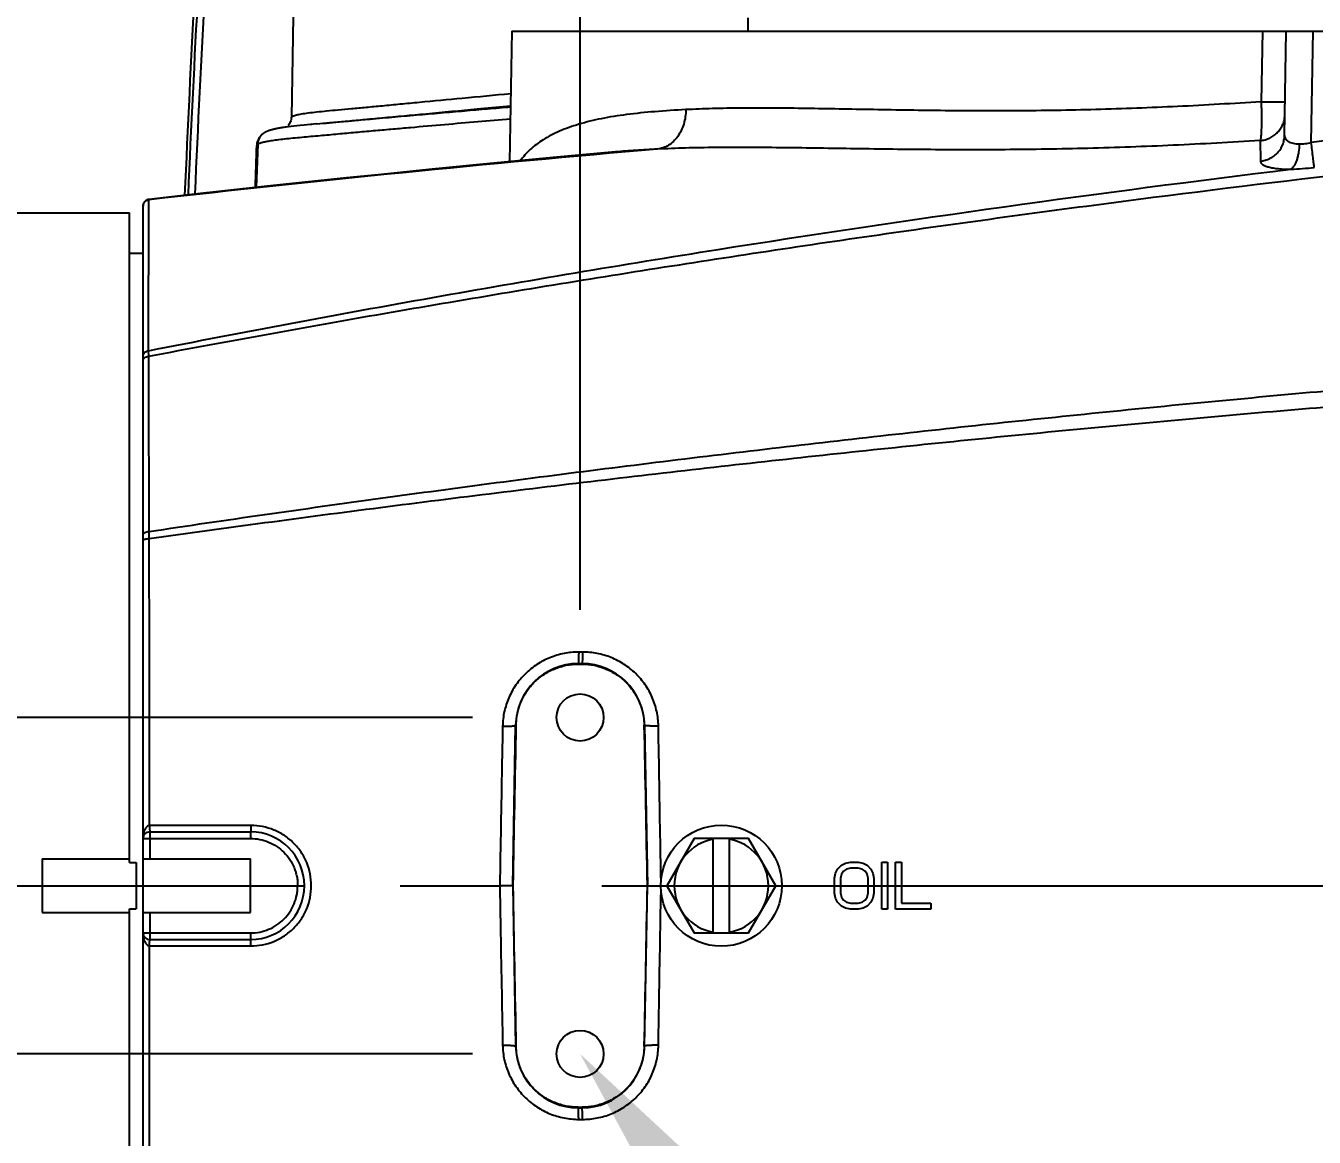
# Model space of a CAD drawing. Header units: millimetres. Extents: x 5828 to 6704, y 123 to 421.
# Drawn here: x 6404.519 to 6409.309, y 188.349 to 192.479 of the extents above; entities that cross this region are included whole.
import ezdxf
from ezdxf import colors
from ezdxf.entities.mleader import LeaderData, LeaderLine
from ezdxf.math import Vec2, Vec3

# ---------------------------------------------------------------- set-up
doc = ezdxf.new("R2010")
doc.units = ezdxf.units.MM
doc.linetypes.add('CENTER', pattern=[0.6, 0.375, -0.075, 0.075, -0.075])
for name, color, linetype in [('中心线', 7, 'Continuous'), ('外形图', 7, 'Continuous'), ('多重引线', 7, 'Continuous'), ('尺寸标注', 7, 'Continuous')]:
    doc.layers.add(name, color=color, linetype=linetype)
doc.styles.get("Standard").update_dxf_attribs({"font": 'msyh.ttc'})
doc.styles.add('微软雅黑', font='msyh.ttc', dxfattribs={"height": 1.5})
doc.dimstyles.new('尺寸标注_1_20比例', dxfattribs={"dimtxt": 1.5, "dimasz": 1.25, "dimexe": 0.5, "dimexo": 0.4, "dimgap": 0.5, "dimtad": 1, "dimdec": 1, "dimlfac": 20, "dimdsep": 46, "dimtxsty": '微软雅黑', "dimcen": 0.09, "dimadec": 0, "dimazin": 0, "dimtp": 0.01, "dimtm": 0.01, "dimtfac": 1, "dimtdec": 1, "dimtofl": 0, "dimtmove": 0, "dimatfit": 3, "dimfxl": 1, "dimtolj": 1, "dimarcsym": 0})

# ---------------------------------------------------------------- blocks, each defined once
blk = doc.blocks.new('*D1101')
at = {"layer": 'Defpoints', "color": 0}
for p in [(6406.5795, 189.9086), (6402.4747, 188.6586), (6406.5795, 188.6586)]:
    blk.add_point(p, dxfattribs=at)
at = {"layer": '尺寸标注', "color": 0, "lineweight": -2}
for p, q in [((6402.4747, 191.1586), (6402.4747, 192.4086)), ((6406.1795, 189.9086), (6401.9747, 189.9086)), ((6406.1795, 188.6586), (6401.9747, 188.6586)), ((6402.4747, 187.4086), (6402.4747, 182.9454))]:
    blk.add_line(p, q, dxfattribs=at)
at = {"layer": '尺寸标注', "color": 0}
for points in [[(6402.2664, 191.1586), (6402.6831, 191.1586), (6402.4747, 189.9086)], [(6402.6831, 187.4086), (6402.2664, 187.4086), (6402.4747, 188.6586)]]:
    blk.add_solid(points, dxfattribs=at)
at = {"layer": '尺寸标注', "color": 0, "insert": (6401.2031, 184.552), "char_height": 1.5, "attachment_point": 5, "rotation": 90, "style": '微软雅黑'}
blk.add_mtext('\\A1;\\A1;{\\fAlibaba PuHuiTi 3.0 55 Regular|b0|i0|c134|p18;25}', dxfattribs=at)
blk = doc.blocks.new('*D1102')
at = {"layer": 'Defpoints', "color": 0}
for p in [(6409.4545, 201.6953), (6409.4545, 196.4975), (6406.5795, 189.9086)]:
    blk.add_point(p, dxfattribs=at)
at = {"layer": '尺寸标注', "color": 0, "lineweight": -2}
for p, q in [((6406.5795, 190.3086), (6406.5795, 202.1953)), ((6409.4545, 196.8975), (6409.4545, 202.1953)), ((6405.3295, 201.6953), (6404.0795, 201.6953)), ((6410.7045, 201.6953), (6417.675, 201.6953))]:
    blk.add_line(p, q, dxfattribs=at)
at = {"layer": '尺寸标注', "color": 0}
for points in [[(6405.3295, 201.487), (6405.3295, 201.9037), (6406.5795, 201.6953)], [(6410.7045, 201.9037), (6410.7045, 201.487), (6409.4545, 201.6953)]]:
    blk.add_solid(points, dxfattribs=at)
at = {"layer": '尺寸标注', "color": 0, "insert": (6415.1519, 202.9561), "char_height": 1.5, "attachment_point": 5, "style": '微软雅黑'}
blk.add_mtext('\\A1;\\A1;{\\fAlibaba PuHuiTi 3.0 55 Regular|b0|i0|c134|p18;57.5}', dxfattribs=at)

msp = doc.modelspace()

# ---------------------------------------------------------------- linework, layer by layer
at = {"layer": '中心线', "linetype": 'CENTER', "ltscale": 5}
for p, q in [((6373.6606, 189.2836), (6422.2283, 189.2836)), ((6407.7738, 189.2836), (6411.8764, 189.2836))]:
    msp.add_line(p, q, dxfattribs=at)
at = {"layer": '外形图', "linetype": 'ByBlock'}
for p, q in [((6405.5143, 192.6086), (6405.5062, 192.1397)), ((6407.2045, 192.4586), (6407.2045, 192.5086)), ((6406.326, 192.4586), (6406.3175, 191.9734)), ((6406.326, 192.4586), (6412.583, 192.4586)), ((6409.1158, 192.4586), (6409.1113, 192.1966)), ((6409.1982, 192.0707), (6409.2049, 192.4586)), ((6409.2977, 192.0449), (6409.3049, 192.4586)), ((6406.1973, 192.1698), (6406.3212, 192.1814)), ((6405.4956, 192.1032), (6405.4867, 192.102)), ((6405.505, 192.1044), (6405.4956, 192.1032)), ((6405.5152, 192.1056), (6405.505, 192.1044)), ((6405.5262, 192.1069), (6405.5152, 192.1056)), ((6405.5389, 192.1083), (6405.5262, 192.1069)), ((6405.554, 192.1098), (6405.5389, 192.1083)), ((6405.5997, 192.1142), (6405.554, 192.1098)), ((6405.582, 192.1125), (6405.5768, 192.112)), ((6405.5768, 192.112), (6405.5815, 192.1125)), ((6405.5815, 192.1125), (6405.582, 192.1125)), ((6405.3808, 192.0395), (6405.3756, 191.8778)), ((6409.1078, 192.0522), (6409.1085, 191.9755)), ((6406.4928, 191.9899), (6406.2188, 191.964)), ((6406.7107, 192.0098), (6406.4928, 191.9899)), ((6406.0176, 191.9443), (6405.8409, 191.9266)), ((6406.2188, 191.964), (6406.0176, 191.9443)), ((6405.57, 191.8985), (6405.4164, 191.8822)), ((6405.7106, 191.9132), (6405.57, 191.8985)), ((6405.8409, 191.9266), (6405.7106, 191.9132)), ((6405.4164, 191.8822), (6405.2474, 191.8638)), ((6404.9545, 186.7587), (6404.9545, 191.8086)), ((6404.9755, 191.2715), (6404.9767, 191.8322)), ((6404.9767, 191.8322), (6404.9767, 191.8334)), ((6404.3795, 191.7836), (6404.9045, 191.7836)), ((6404.9045, 189.3693), (6404.9045, 191.7836)), ((6404.9045, 191.6336), (6404.9545, 191.6336)), ((6404.9761, 191.2511), (6404.9755, 191.2715)), ((6404.9776, 190.5735), (6404.977, 190.5995)), ((6406.5884, 190.1518), (6406.5742, 190.1518)), ((6406.5724, 190.1086), (6406.5724, 190.1068)), ((6406.5724, 190.1086), (6406.5866, 190.1086)), ((6406.5724, 190.1068), (6406.5866, 190.1068)), ((6406.5866, 190.1086), (6406.5866, 190.1068)), ((6406.3295, 189.2836), (6406.3399, 189.8802)), ((6406.8191, 189.8802), (6406.8295, 189.2836)), ((6405.3552, 189.5075), (6404.9788, 189.5074)), ((6404.9795, 189.4836), (6404.9795, 189.3836)), ((6404.9795, 189.4836), (6405.3545, 189.4836)), ((6404.9795, 189.4591), (6405.3545, 189.4591)), ((6405.3545, 189.4836), (6405.3545, 189.4591)), ((6407.0035, 189.4586), (6406.9024, 189.2836)), ((6407.2055, 189.4586), (6407.0035, 189.4586)), ((6407.0745, 189.1086), (6407.0745, 189.4586)), ((6407.1345, 189.1086), (6407.1345, 189.4586)), ((6407.3066, 189.2836), (6407.2055, 189.4586)), ((6404.5795, 189.3836), (6404.5795, 189.1836)), ((6404.5795, 189.3836), (6404.9045, 189.3836)), ((6404.9045, 189.3693), (6404.9295, 189.3693)), ((6404.9295, 189.3693), (6404.9295, 189.1979)), ((6404.9545, 189.3836), (6405.3545, 189.3836)), ((6405.3545, 189.1836), (6405.3545, 189.3836)), ((6407.5368, 189.3451), (6407.5514, 189.36)), ((6407.5514, 189.36), (6407.5659, 189.3674)), ((6407.5659, 189.3674), (6407.5842, 189.3711)), ((6407.5842, 189.3488), (6407.5696, 189.3451)), ((6407.5842, 189.3711), (6407.6133, 189.3711)), ((6407.6133, 189.3488), (6407.5842, 189.3488)), ((6407.6133, 189.3711), (6407.6316, 189.3674)), ((6407.6279, 189.3451), (6407.6133, 189.3488)), ((6407.6316, 189.3674), (6407.6462, 189.36)), ((6407.6462, 189.36), (6407.6607, 189.3451)), ((6407.7008, 189.1961), (6407.7008, 189.3711)), ((6407.7008, 189.3711), (6407.7227, 189.3711)), ((6407.7227, 189.3711), (6407.7227, 189.1961)), ((6407.7519, 189.1961), (6407.7519, 189.3711)), ((6407.7519, 189.3711), (6407.7738, 189.3711)), ((6407.7738, 189.3711), (6407.7738, 189.2185)), ((6407.5258, 189.3116), (6407.5295, 189.3302)), ((6407.5258, 189.2557), (6407.5258, 189.3116)), ((6407.5295, 189.3302), (6407.5368, 189.3451)), ((6407.5514, 189.3264), (6407.5477, 189.3116)), ((6407.5477, 189.3116), (6407.5477, 189.2557)), ((6407.5587, 189.3376), (6407.5514, 189.3264)), ((6407.5696, 189.3451), (6407.5587, 189.3376)), ((6407.6389, 189.3376), (6407.6279, 189.3451)), ((6407.6462, 189.3264), (6407.6389, 189.3376)), ((6407.6498, 189.3116), (6407.6462, 189.3264)), ((6407.6498, 189.2557), (6407.6498, 189.3116)), ((6407.6607, 189.3451), (6407.668, 189.3302)), ((6407.668, 189.3302), (6407.6717, 189.3116)), ((6407.6717, 189.3116), (6407.6717, 189.2557)), ((6406.3295, 189.2836), (6406.3399, 188.6871)), ((6406.8191, 188.6871), (6406.8295, 189.2836)), ((6406.9024, 189.2836), (6407.0035, 189.1086)), ((6407.2055, 189.1086), (6407.3066, 189.2836)), ((6407.5295, 189.2371), (6407.5258, 189.2557)), ((6407.5477, 189.2557), (6407.5514, 189.2408)), ((6407.6462, 189.2408), (6407.6498, 189.2557)), ((6407.6717, 189.2557), (6407.668, 189.2371)), ((6407.5368, 189.2222), (6407.5295, 189.2371)), ((6407.5514, 189.2073), (6407.5368, 189.2222)), ((6407.5514, 189.2408), (6407.5587, 189.2296)), ((6407.5659, 189.1998), (6407.5514, 189.2073)), ((6407.5587, 189.2296), (6407.5696, 189.2222)), ((6407.5696, 189.2222), (6407.5842, 189.2185)), ((6407.5842, 189.2185), (6407.6133, 189.2185)), ((6407.6133, 189.2185), (6407.6279, 189.2222)), ((6407.6279, 189.2222), (6407.6389, 189.2296)), ((6407.6462, 189.2073), (6407.6316, 189.1998)), ((6407.6389, 189.2296), (6407.6462, 189.2408)), ((6407.6607, 189.2222), (6407.6462, 189.2073)), ((6407.668, 189.2371), (6407.6607, 189.2222)), ((6407.7738, 189.2185), (6407.8831, 189.2185)), ((6407.8831, 189.2185), (6407.8831, 189.1961)), ((6404.5795, 189.1836), (6404.9045, 189.1836)), ((6404.9045, 186.7837), (6404.9045, 189.1979)), ((6404.9045, 189.1979), (6404.9295, 189.1979)), ((6404.9545, 189.1836), (6405.3545, 189.1836)), ((6404.9795, 189.1836), (6404.9795, 189.0836)), ((6407.5842, 189.1961), (6407.5659, 189.1998)), ((6407.6133, 189.1961), (6407.5842, 189.1961)), ((6407.6316, 189.1998), (6407.6133, 189.1961)), ((6407.7227, 189.1961), (6407.7008, 189.1961)), ((6407.8831, 189.1961), (6407.7519, 189.1961)), ((6407.0035, 189.1086), (6407.2055, 189.1086)), ((6404.9648, 189.0884), (6404.9651, 189.0882)), ((6404.9795, 189.1082), (6405.3545, 189.1082)), ((6404.9795, 189.0836), (6405.3545, 189.0836)), ((6405.3545, 189.1082), (6405.3545, 189.0836)), ((6404.9788, 189.0599), (6405.3552, 189.0598)), ((6406.5724, 188.4605), (6406.5724, 188.4586)), ((6406.5724, 188.4605), (6406.5866, 188.4605)), ((6406.5724, 188.4586), (6406.5866, 188.4586)), ((6406.5866, 188.4605), (6406.5866, 188.4586)), ((6406.5742, 188.4154), (6406.5884, 188.4154))]:
    msp.add_line(p, q, dxfattribs=at)
for points in [[(6405.4867, 192.102), (6405.4825, 192.1014), (6405.4783, 192.1008), (6405.4743, 192.1002), (6405.4704, 192.0996), (6405.4666, 192.099), (6405.4629, 192.0984), (6405.4594, 192.0977), (6405.4559, 192.0971), (6405.4527, 192.0965), (6405.4496, 192.0959), (6405.4468, 192.0953), (6405.4441, 192.0947), (6405.4415, 192.0941), (6405.4391, 192.0935), (6405.4368, 192.093), (6405.4345, 192.0924), (6405.4324, 192.0918), (6405.4304, 192.0913), (6405.4285, 192.0907), (6405.4266, 192.0901), (6405.4249, 192.0896), (6405.4232, 192.089), (6405.4216, 192.0885), (6405.42, 192.0879), (6405.4185, 192.0873), (6405.417, 192.0868), (6405.4156, 192.0862), (6405.4143, 192.0856), (6405.413, 192.085), (6405.4117, 192.0844), (6405.4104, 192.0838), (6405.4092, 192.0832), (6405.408, 192.0825), (6405.4068, 192.0819), (6405.4056, 192.0812), (6405.4048, 192.0807)], [(6405.2474, 191.8638), (6405.1566, 191.8537), (6405.0621, 191.8431), (6404.9767, 191.8334)], [(6404.9767, 191.8334), (6404.9761, 191.8334), (6404.9755, 191.8333), (6404.9749, 191.8332), (6404.9744, 191.8331), (6404.9738, 191.8329), (6404.9732, 191.8328), (6404.9726, 191.8326), (6404.972, 191.8324), (6404.9715, 191.8323), (6404.9709, 191.8321), (6404.9703, 191.8319), (6404.9698, 191.8316), (6404.9692, 191.8314), (6404.9687, 191.8311), (6404.9682, 191.8309), (6404.9676, 191.8306), (6404.9671, 191.8303), (6404.9666, 191.83), (6404.9661, 191.8297), (6404.9656, 191.8294), (6404.9651, 191.829), (6404.9646, 191.8287), (6404.9641, 191.8283), (6404.9637, 191.8279), (6404.9632, 191.8276), (6404.9628, 191.8272), (6404.9623, 191.8268), (6404.9619, 191.8263), (6404.9615, 191.8259), (6404.9611, 191.8255), (6404.9607, 191.825), (6404.9603, 191.8246), (6404.9599, 191.8241), (6404.9595, 191.8236), (6404.9592, 191.8232), (6404.9588, 191.8227), (6404.9585, 191.8222), (6404.9582, 191.8217), (6404.9579, 191.8211), (6404.9576, 191.8206), (6404.9573, 191.8201), (6404.957, 191.8196), (6404.9568, 191.819), (6404.9565, 191.8185), (6404.9563, 191.8179), (6404.9561, 191.8174), (6404.9559, 191.8168), (6404.9557, 191.8162), (6404.9555, 191.8157), (6404.9554, 191.8151), (6404.9552, 191.8145), (6404.9551, 191.8139), (6404.9549, 191.8133), (6404.9548, 191.8128), (6404.9547, 191.8122), (6404.9547, 191.8116), (6404.9546, 191.811), (6404.9546, 191.8104), (6404.9545, 191.8098), (6404.9545, 191.8092), (6404.9545, 191.8086)]]:
    msp.add_lwpolyline(points, dxfattribs=at)
for centre, radius in [((6406.5795, 189.9086), 0.0875), ((6407.1045, 189.2836), 0.225), ((6406.5795, 188.6586), 0.0875)]:
    msp.add_circle(centre, radius, dxfattribs=at)
for centre, radius, start, end in [((6465.078, 189.2836), 60.0235, 176.825916, 177.5509), ((6465.078, 189.2836), 60.0109, 176.825842, 177.549003), ((6465.078, 189.2836), 59.9859, 176.822347, 177.543796), ((6416.2048, 132.9717), 59.4755, 96.365522, 96.668991), ((6405.4272, 192.0327), 0.0501, 141.4208, 178.1737), ((6412.755, 123.2687), 69.0033, 94.895471, 96.472337), ((6406.5724, 189.8761), 0.2325, 90, 179), ((6406.5866, 189.8761), 0.2325, 1, 90), ((6404.9795, 189.4586), 0.025, 90, 180), ((6405.0462, 189.4587), 0.0917, 179.0539, 180.0209), ((6405.3545, 189.2836), 0.2, 270, 90), ((6407.1045, 189.2836), 0.175, 99.8709, 260.1291), ((6407.1045, 189.2836), 0.175, 279.8709, 80.1291), ((6405.0507, 189.1086), 0.0963, 180.0011, 180.9836), ((6404.9795, 189.1086), 0.025, 180, 270), ((5891.3853, 189.1203), 513.5935, 359.874325, 359.993258), ((6406.5724, 188.6911), 0.2325, 181, 270), ((6406.5866, 188.6911), 0.2325, 270, 359)]:
    msp.add_arc(centre, radius, start, end, dxfattribs=at)
for centre, major_axis, start_param, end_param in [((6406.3795, 189.2832), (0.05, 2.8649), 1.361125, 1.570796), ((6406.7795, 189.2832), (-0.05, 2.8649), 4.712389, 4.92206), ((6406.3795, 189.2841), (-0.05, 2.8649), 1.570796, 1.780468), ((6406.7795, 189.2841), (-0.05, -2.8649), 7.64431, 7.853982)]:
    msp.add_ellipse(centre, major_axis=major_axis, ratio=0.01745, start_param=start_param, end_param=end_param, dxfattribs=at)
for points, knots in [([(6405.5062, 192.1397), (6405.5069, 192.1405), (6405.509, 192.1419), (6405.5131, 192.1438), (6405.5187, 192.1457), (6405.5258, 192.1476), (6405.5345, 192.1495), (6405.549, 192.1521), (6405.571, 192.1554), (6405.602, 192.159), (6405.639, 192.1628), (6405.682, 192.1668), (6405.731, 192.1712), (6405.7857, 192.1763), (6405.8461, 192.182), (6405.9122, 192.1883), (6406.0113, 192.1978), (6406.1483, 192.2108), (6406.2615, 192.2214), (6406.3215, 192.227)], [0, 0, 0, 0, 0.003823, 0.009252, 0.016418, 0.025374, 0.036145, 0.04874, 0.079413, 0.117408, 0.162737, 0.215373, 0.275226, 0.34219, 0.41615, 0.497039, 0.584715, 0.779751, 1, 1, 1, 1]), ([(6404.9761, 191.2511), (6405.2675, 191.3061), (6405.8511, 191.412), (6406.7286, 191.5584), (6407.6081, 191.6926), (6408.7831, 191.8553), (6410.2558, 192.0287), (6411.4373, 192.1352), (6412.0286, 192.1803)], [0, 0, 0, 0, 0.125003, 0.250006, 0.375009, 0.500013, 0.750011, 1, 1, 1, 1]), ([(6405.5997, 192.1142), (6405.6156, 192.1156), (6405.6472, 192.1184), (6405.7096, 192.124), (6405.7715, 192.1298), (6405.8332, 192.1354), (6405.8945, 192.1408), (6405.9705, 192.1474), (6406.0604, 192.1552), (6406.1486, 192.1629), (6406.2353, 192.1704), (6406.2927, 192.1753), (6406.3211, 192.1777)], [0, 0, 0, 0, 0.06612, 0.131331, 0.259613, 0.323689, 0.38777, 0.51489, 0.63954, 0.761625, 0.881673, 1, 1, 1, 1]), ([(6409.1113, 192.1966), (6409.0078, 192.1897), (6408.803, 192.1777), (6408.4997, 192.1663), (6408.2059, 192.1617), (6407.9247, 192.1626), (6407.6996, 192.1664), (6407.528, 192.1696), (6407.4064, 192.1717), (6407.2899, 192.1729), (6407.1789, 192.1729), (6407.0737, 192.1713), (6407.0054, 192.1687), (6406.9724, 192.167)], [0, 0, 0, 0, 0.145394, 0.287703, 0.425472, 0.557304, 0.681874, 0.741043, 0.797932, 0.852401, 0.904315, 0.95355, 1, 1, 1, 1]), ([(6409.1113, 192.1966), (6409.1116, 192.1881), (6409.1121, 192.1714), (6409.1125, 192.1471), (6409.1126, 192.1242), (6409.1123, 192.1036), (6409.1117, 192.0857), (6409.1109, 192.0728), (6409.11, 192.0643), (6409.1094, 192.0593), (6409.1087, 192.0554), (6409.1081, 192.0531), (6409.1078, 192.0522)], [0, 0, 0, 0, 0.175779, 0.345821, 0.505201, 0.649309, 0.773994, 0.875703, 0.917033, 0.951637, 0.979318, 1, 1, 1, 1]), ([(6409.1113, 192.1966), (6409.115, 192.1965), (6409.1225, 192.1964), (6409.1336, 192.1963), (6409.1447, 192.1962), (6409.154, 192.1961), (6409.1614, 192.196), (6409.167, 192.196), (6409.1726, 192.196), (6409.1772, 192.196), (6409.1809, 192.196), (6409.1837, 192.196), (6409.1865, 192.196), (6409.1893, 192.1961), (6409.1916, 192.1961), (6409.1934, 192.1961), (6409.1948, 192.1962), (6409.1962, 192.1962), (6409.1974, 192.1963), (6409.1983, 192.1963), (6409.199, 192.1964), (6409.1996, 192.1964), (6409.2, 192.1965), (6409.2003, 192.1965), (6409.2004, 192.1966)], [0, 0, 0, 0, 0.125002, 0.250005, 0.375007, 0.50001, 0.562511, 0.625012, 0.687514, 0.750015, 0.781265, 0.812516, 0.843767, 0.875017, 0.906268, 0.921893, 0.937518, 0.953144, 0.968769, 0.976581, 0.984394, 0.992206, 0.996113, 1, 1, 1, 1]), ([(6405.3808, 192.0395), (6405.3818, 192.0402), (6405.3843, 192.0414), (6405.3886, 192.0431), (6405.394, 192.0447), (6405.403, 192.0471), (6405.4169, 192.0499), (6405.4369, 192.0531), (6405.4611, 192.0563), (6405.4893, 192.0595), (6405.5205, 192.0627), (6405.5648, 192.0668), (6405.6207, 192.0717), (6405.6872, 192.0778), (6405.753, 192.0839), (6405.8186, 192.0898), (6405.884, 192.0955), (6405.9697, 192.1029), (6406.0747, 192.1121), (6406.1985, 192.1229), (6406.28, 192.1298), (6406.3204, 192.1332)], [0, 0, 0, 0, 0.003909, 0.008791, 0.014673, 0.021566, 0.038444, 0.059744, 0.085751, 0.11605, 0.149786, 0.185398, 0.25727, 0.327646, 0.397377, 0.467228, 0.536833, 0.605651, 0.740248, 0.871462, 1, 1, 1, 1]), ([(6405.5062, 192.1397), (6405.5061, 192.1336), (6405.5036, 192.1213), (6405.4969, 192.1108), (6405.4927, 192.1064)], [0, 0, 0, 0, 0.500048, 1, 1, 1, 1]), ([(6405.5997, 192.1142), (6405.6163, 192.1158), (6405.652, 192.119), (6405.7092, 192.1242), (6405.7737, 192.1302), (6405.8736, 192.1395), (6406.0156, 192.1529), (6406.1338, 192.164), (6406.1973, 192.1698)], [0, 0, 0, 0, 0.083499, 0.179249, 0.287085, 0.406808, 0.681192, 1, 1, 1, 1]), ([(6406.9724, 192.167), (6406.9339, 192.165), (6406.8603, 192.1605), (6406.7553, 192.15), (6406.6608, 192.1351), (6406.5772, 192.115), (6406.5047, 192.0894), (6406.4435, 192.0582), (6406.3938, 192.0213), (6406.3676, 191.9922), (6406.3569, 191.9771)], [0, 0, 0, 0, 0.174163, 0.333329, 0.477386, 0.606633, 0.721843, 0.824377, 0.916236, 1, 1, 1, 1]), ([(6406.9724, 192.167), (6406.9724, 192.149), (6406.9676, 192.1136), (6406.9487, 192.0737), (6406.927, 192.0487), (6406.9086, 192.0342), (6406.8881, 192.0243), (6406.8736, 192.021), (6406.8664, 192.0202)], [0, 0, 0, 0, 0.274666, 0.534856, 0.657741, 0.775508, 0.889063, 1, 1, 1, 1]), ([(6409.1078, 192.0522), (6409.1139, 192.0527), (6409.126, 192.0547), (6409.1433, 192.0611), (6409.1591, 192.0705), (6409.1729, 192.0825), (6409.1842, 192.0968), (6409.1927, 192.113), (6409.1981, 192.1303), (6409.1994, 192.1424), (6409.1995, 192.1484)], [0, 0, 0, 0, 0.126012, 0.251825, 0.37734, 0.502497, 0.627282, 0.751734, 0.875935, 1, 1, 1, 1]), ([(6405.4048, 192.0807), (6405.4012, 192.0785), (6405.3947, 192.0733), (6405.3871, 192.0634), (6405.3822, 192.0519), (6405.3809, 192.0437), (6405.3808, 192.0395)], [0, 0, 0, 0, 0.250002, 0.500003, 0.750003, 1, 1, 1, 1]), ([(6409.1078, 192.0522), (6409, 192.0454), (6408.7865, 192.0336), (6408.4704, 192.0223), (6408.1637, 192.0174), (6407.8695, 192.0179), (6407.6336, 192.0211), (6407.4532, 192.024), (6407.325, 192.0257), (6407.2021, 192.0267), (6407.0849, 192.0265), (6406.9735, 192.0246), (6406.9014, 192.022), (6406.8664, 192.0202)], [0, 0, 0, 0, 0.144498, 0.286013, 0.42322, 0.554826, 0.679567, 0.738968, 0.796179, 0.851041, 0.903397, 0.953097, 1, 1, 1, 1]), ([(6409.1085, 191.9755), (6409.1145, 191.9761), (6409.1264, 191.9784), (6409.1433, 191.9849), (6409.1588, 191.9942), (6409.1722, 192.0061), (6409.1833, 192.0202), (6409.1916, 192.036), (6409.1967, 192.053), (6409.1981, 192.0648), (6409.1982, 192.0707)], [0, 0, 0, 0, 0.126609, 0.25289, 0.378694, 0.503931, 0.628588, 0.752723, 0.876466, 1, 1, 1, 1]), ([(6409.1982, 192.0707), (6409.1981, 192.0686), (6409.1986, 192.0644), (6409.2013, 192.0584), (6409.2059, 192.053), (6409.2123, 192.0483), (6409.2205, 192.0445), (6409.2303, 192.0417), (6409.2417, 192.0401), (6409.2498, 192.0398), (6409.254, 192.0398)], [0, 0, 0, 0, 0.088176, 0.178046, 0.275527, 0.385697, 0.512206, 0.656986, 0.820148, 1, 1, 1, 1]), ([(6409.2219, 191.9456), (6409.2243, 191.9471), (6409.229, 191.9512), (6409.235, 191.9591), (6409.2405, 191.969), (6409.2451, 191.9808), (6409.2489, 191.9941), (6409.2527, 192.0138), (6409.2539, 192.0293), (6409.254, 192.0398)], [0, 0, 0, 0, 0.082932, 0.179079, 0.289279, 0.412898, 0.548313, 0.693225, 1, 1, 1, 1]), ([(6409.254, 192.0398), (6409.2612, 192.0399), (6409.2759, 192.0405), (6409.2904, 192.043), (6409.2977, 192.0449)], [0, 0, 0, 0, 0.487162, 1, 1, 1, 1]), ([(6409.3086, 191.9524), (6409.3081, 191.957), (6409.3067, 191.9688), (6409.303, 191.9997), (6409.2999, 192.0258), (6409.2977, 192.0449)], [0, 0, 0, 0, 0.150869, 0.383334, 1, 1, 1, 1]), ([(6406.8664, 192.0202), (6406.8396, 192.0189), (6406.7877, 192.016), (6406.7359, 192.0121), (6406.7107, 192.0098)], [0, 0, 0, 0, 0.514371, 1, 1, 1, 1]), ([(6404.9755, 191.2715), (6405.3271, 191.3407), (6406.0317, 191.4725), (6407.4454, 191.7103), (6408.5104, 191.8593), (6409.2219, 191.9456)], [0, 0, 0, 0, 0.250011, 0.500019, 1, 1, 1, 1]), ([(6409.1085, 191.9755), (6409.1085, 191.9745), (6409.1089, 191.9723), (6409.1104, 191.9692), (6409.113, 191.9662), (6409.1164, 191.9634), (6409.1208, 191.9608), (6409.1283, 191.9573), (6409.1399, 191.9535), (6409.1565, 191.9501), (6409.176, 191.9475), (6409.1981, 191.946), (6409.2137, 191.9456), (6409.2219, 191.9456)], [0, 0, 0, 0, 0.025758, 0.053192, 0.084134, 0.119845, 0.161094, 0.208306, 0.321233, 0.458753, 0.619441, 0.8009, 1, 1, 1, 1]), ([(6409.2219, 191.9456), (6409.2362, 191.9463), (6409.2652, 191.9479), (6409.2941, 191.9507), (6409.3086, 191.9524)], [0, 0, 0, 0, 0.495133, 1, 1, 1, 1]), ([(6404.9545, 191.8073), (6404.9545, 191.8104), (6404.9556, 191.8165), (6404.9604, 191.8244), (6404.9677, 191.83), (6404.9737, 191.8318), (6404.9767, 191.8322)], [0, 0, 0, 0, 0.249922, 0.499887, 0.749917, 1, 1, 1, 1]), ([(6404.9545, 191.2507), (6404.9545, 191.2531), (6404.9556, 191.2583), (6404.9602, 191.2648), (6404.9671, 191.2695), (6404.9726, 191.2711), (6404.9755, 191.2715)], [0, 0, 0, 0, 0.232221, 0.474473, 0.731254, 1, 1, 1, 1]), ([(6404.977, 190.5995), (6405.1203, 190.6211), (6405.4071, 190.6632), (6405.9811, 190.7438), (6406.6995, 190.8382), (6407.5627, 190.9416), (6408.4271, 191.0351), (6409.2924, 191.1185), (6410.1586, 191.1915), (6411.0254, 191.2541), (6411.6037, 191.2892), (6411.893, 191.3052)], [0, 0, 0, 0, 0.062513, 0.125026, 0.250049, 0.375069, 0.500082, 0.625086, 0.750076, 0.875048, 1, 1, 1, 1]), ([(6404.9545, 191.2336), (6404.9545, 191.2346), (6404.9548, 191.2368), (6404.9564, 191.2411), (6404.9606, 191.2458), (6404.9677, 191.2496), (6404.9732, 191.2509), (6404.9761, 191.2511)], [0, 0, 0, 0, 0.105263, 0.213711, 0.448115, 0.712589, 1, 1, 1, 1]), ([(6404.977, 190.5995), (6404.977, 190.6581), (6404.9768, 190.8753), (6404.9765, 191.0925), (6404.9761, 191.2511)], [0, 0, 0, 0, 0.269829, 1, 1, 1, 1]), ([(6404.9776, 190.5735), (6405.1209, 190.5936), (6405.4076, 190.633), (6405.9814, 190.7084), (6406.6994, 190.7969), (6407.5621, 190.894), (6408.4258, 190.9815), (6409.2903, 191.0592), (6410.1557, 191.1266), (6411.0216, 191.1835), (6411.5993, 191.2144), (6411.8881, 191.2282)], [0, 0, 0, 0, 0.062512, 0.125023, 0.250046, 0.375067, 0.500082, 0.625088, 0.750079, 0.875051, 1, 1, 1, 1]), ([(6404.9545, 190.5876), (6404.9545, 190.5884), (6404.9548, 190.5899), (6404.9562, 190.5921), (6404.9583, 190.594), (6404.9622, 190.5965), (6404.9685, 190.5986), (6404.9741, 190.5993), (6404.977, 190.5995)], [0, 0, 0, 0, 0.081095, 0.170582, 0.273924, 0.39323, 0.67603, 1, 1, 1, 1]), ([(6404.9545, 190.5659), (6404.9545, 190.5664), (6404.9549, 190.5675), (6404.9563, 190.5689), (6404.9585, 190.5701), (6404.9613, 190.5712), (6404.9648, 190.5721), (6404.9687, 190.5728), (6404.973, 190.5733), (6404.976, 190.5734), (6404.9776, 190.5735)], [0, 0, 0, 0, 0.057942, 0.131497, 0.227588, 0.347169, 0.488271, 0.647301, 0.819639, 1, 1, 1, 1]), ([(6404.9788, 189.5074), (6404.9788, 189.5976), (6404.9786, 189.9529), (6404.9782, 190.3083), (6404.9776, 190.5735)], [0, 0, 0, 0, 0.253778, 1, 1, 1, 1]), ([(6406.5742, 190.1518), (6406.5559, 190.1518), (6406.5194, 190.1482), (6406.4666, 190.1325), (6406.4179, 190.1069), (6406.375, 190.0726), (6406.3395, 190.0306), (6406.3129, 189.9827), (6406.296, 189.9306), (6406.2918, 189.8942), (6406.2914, 189.8761)], [0, 0, 0, 0, 0.125263, 0.250554, 0.375786, 0.500889, 0.625832, 0.750629, 0.875328, 1, 1, 1, 1]), ([(6406.5742, 190.1518), (6406.5742, 190.15), (6406.5741, 190.1464), (6406.5741, 190.141), (6406.574, 190.1356), (6406.5739, 190.1311), (6406.5738, 190.1275), (6406.5737, 190.1247), (6406.5736, 190.122), (6406.5735, 190.1193), (6406.5734, 190.1171), (6406.5733, 190.1153), (6406.5732, 190.1139), (6406.5731, 190.1126), (6406.573, 190.1115), (6406.5729, 190.1106), (6406.5728, 190.1099), (6406.5727, 190.1093), (6406.5726, 190.1089), (6406.5725, 190.1087), (6406.5724, 190.1086)], [0, 0, 0, 0, 0.125026, 0.250053, 0.375079, 0.500106, 0.562619, 0.625132, 0.687645, 0.750159, 0.812672, 0.843928, 0.875185, 0.906441, 0.937697, 0.953325, 0.968953, 0.984578, 0.992387, 1, 1, 1, 1]), ([(6406.5884, 190.1518), (6406.5884, 190.15), (6406.5884, 190.1464), (6406.5883, 190.141), (6406.5882, 190.1356), (6406.5881, 190.1311), (6406.588, 190.1275), (6406.5879, 190.1248), (6406.5878, 190.122), (6406.5877, 190.1193), (6406.5876, 190.1171), (6406.5875, 190.1153), (6406.5874, 190.1139), (6406.5873, 190.1126), (6406.5872, 190.1115), (6406.5871, 190.1106), (6406.587, 190.1099), (6406.5869, 190.1093), (6406.5868, 190.1089), (6406.5867, 190.1087), (6406.5866, 190.1086)], [0, 0, 0, 0, 0.125026, 0.250053, 0.375079, 0.500106, 0.562619, 0.625132, 0.687645, 0.750158, 0.812671, 0.843928, 0.875185, 0.906441, 0.937697, 0.953325, 0.968953, 0.984578, 0.992387, 1, 1, 1, 1]), ([(6406.8705, 189.8766), (6406.8702, 189.8948), (6406.866, 189.9312), (6406.8493, 189.9833), (6406.8227, 190.0313), (6406.7873, 190.0731), (6406.7445, 190.1074), (6406.6959, 190.1328), (6406.6432, 190.1484), (6406.6066, 190.1519), (6406.5884, 190.1518)], [0, 0, 0, 0, 0.124979, 0.249837, 0.37463, 0.499433, 0.624325, 0.74937, 0.874598, 1, 1, 1, 1]), ([(6406.341, 189.8803), (6406.3413, 189.8953), (6406.3449, 189.9251), (6406.3587, 189.9679), (6406.3805, 190.0073), (6406.4095, 190.0418), (6406.4446, 190.07), (6406.4844, 190.091), (6406.5275, 190.1038), (6406.5575, 190.1068), (6406.5724, 190.1068)], [0, 0, 0, 0, 0.125001, 0.249999, 0.374999, 0.5, 0.624999, 0.749999, 0.874999, 1, 1, 1, 1]), ([(6406.5866, 190.1068), (6406.6015, 190.1068), (6406.6314, 190.1038), (6406.6746, 190.091), (6406.7144, 190.07), (6406.7495, 190.0418), (6406.7785, 190.0073), (6406.8003, 189.9679), (6406.8141, 189.9251), (6406.8177, 189.8953), (6406.818, 189.8803)], [0, 0, 0, 0, 0.125001, 0.25, 0.375001, 0.500001, 0.625, 0.75, 0.874999, 1, 1, 1, 1]), ([(6406.2914, 189.8761), (6406.2905, 189.8268), (6406.2869, 189.6293), (6406.2833, 189.4319), (6406.2807, 189.2836)], [0, 0, 0, 0, 0.249464, 1, 1, 1, 1]), ([(6406.2914, 189.8761), (6406.2935, 189.8761), (6406.2976, 189.876), (6406.3037, 189.8761), (6406.3099, 189.8762), (6406.315, 189.8763), (6406.3191, 189.8765), (6406.3221, 189.8767), (6406.3252, 189.8769), (6406.3283, 189.8772), (6406.3313, 189.8776), (6406.3339, 189.8779), (6406.3359, 189.8783), (6406.3374, 189.8787), (6406.3386, 189.8791), (6406.3395, 189.8795), (6406.3399, 189.8799), (6406.3399, 189.8802)], [0, 0, 0, 0, 0.125071, 0.250142, 0.375212, 0.500282, 0.562818, 0.625353, 0.687889, 0.750424, 0.812958, 0.875488, 0.906755, 0.938018, 0.969259, 0.984865, 1, 1, 1, 1]), ([(6406.3399, 189.8802), (6406.34, 189.8802), (6406.3402, 189.8803), (6406.3405, 189.8803), (6406.3408, 189.8803), (6406.341, 189.8803)], [0, 0, 0, 0, 0.248651, 0.499232, 1, 1, 1, 1]), ([(6406.8191, 189.8802), (6406.819, 189.8802), (6406.8188, 189.8803), (6406.8184, 189.8803), (6406.8182, 189.8803), (6406.818, 189.8803)], [0, 0, 0, 0, 0.248651, 0.499232, 1, 1, 1, 1]), ([(6406.8705, 189.8766), (6406.8683, 189.8766), (6406.864, 189.8765), (6406.8575, 189.8765), (6406.851, 189.8766), (6406.8456, 189.8767), (6406.8413, 189.8769), (6406.838, 189.877), (6406.8348, 189.8772), (6406.8315, 189.8775), (6406.8288, 189.8777), (6406.8267, 189.878), (6406.8251, 189.8782), (6406.8235, 189.8784), (6406.8219, 189.8788), (6406.8205, 189.8791), (6406.8196, 189.8795), (6406.8191, 189.8799), (6406.8191, 189.8802)], [0, 0, 0, 0, 0.125072, 0.250145, 0.375217, 0.500289, 0.562825, 0.625362, 0.687898, 0.750434, 0.812969, 0.844237, 0.875504, 0.906771, 0.938036, 0.969285, 0.984899, 1, 1, 1, 1]), ([(6406.8803, 189.3031), (6406.8795, 189.351), (6406.8762, 189.5421), (6406.8729, 189.7333), (6406.8705, 189.8766)], [0, 0, 0, 0, 0.250316, 1, 1, 1, 1]), ([(6404.9788, 189.5073), (6404.9775, 189.5072), (6404.975, 189.5067), (6404.9716, 189.5051), (6404.9687, 189.5027), (6404.9654, 189.4992), (6404.9621, 189.4941), (6404.9592, 189.4876), (6404.9571, 189.4809), (6404.9552, 189.4718), (6404.9546, 189.4649), (6404.9545, 189.4602)], [0, 0, 0, 0, 0.06719, 0.133386, 0.198289, 0.262224, 0.387558, 0.511366, 0.634221, 0.756521, 1, 1, 1, 1]), ([(6404.9788, 189.5074), (6404.9789, 189.5054), (6404.979, 189.5024), (6404.9791, 189.4985), (6404.9791, 189.4955), (6404.9792, 189.4925), (6404.9793, 189.4901), (6404.9793, 189.4881), (6404.9794, 189.4868), (6404.9794, 189.4858), (6404.9794, 189.4851), (6404.9794, 189.4845), (6404.9795, 189.484), (6404.9795, 189.4837), (6404.9795, 189.4836)], [0, 0, 0, 0, 0.250004, 0.375006, 0.500009, 0.625011, 0.750013, 0.812514, 0.875015, 0.906266, 0.937516, 0.968766, 0.984391, 1, 1, 1, 1]), ([(6405.3552, 189.5075), (6405.3552, 189.5055), (6405.3551, 189.5025), (6405.3551, 189.4985), (6405.3551, 189.4955), (6405.355, 189.493), (6405.355, 189.4911), (6405.3549, 189.4896), (6405.3549, 189.4881), (6405.3548, 189.4868), (6405.3548, 189.4858), (6405.3547, 189.4851), (6405.3547, 189.4845), (6405.3546, 189.484), (6405.3546, 189.4837), (6405.3545, 189.4836)], [0, 0, 0, 0, 0.250027, 0.375041, 0.500055, 0.625068, 0.687575, 0.750082, 0.812589, 0.875095, 0.906349, 0.937602, 0.968854, 0.98448, 1, 1, 1, 1]), ([(6405.5801, 189.2836), (6405.5801, 189.2983), (6405.5772, 189.3277), (6405.5643, 189.3701), (6405.5433, 189.4091), (6405.515, 189.4432), (6405.4807, 189.4711), (6405.4416, 189.4919), (6405.3992, 189.5046), (6405.3698, 189.5075), (6405.3552, 189.5075)], [0, 0, 0, 0, 0.125063, 0.250102, 0.375111, 0.500089, 0.625047, 0.750008, 0.874988, 1, 1, 1, 1]), ([(6404.9545, 189.4586), (6404.9546, 189.4587), (6404.9549, 189.4587), (6404.9553, 189.4587), (6404.9557, 189.4588), (6404.9562, 189.4588), (6404.9568, 189.4588), (6404.9579, 189.4588), (6404.9592, 189.4589), (6404.9607, 189.4589), (6404.9623, 189.4589), (6404.9644, 189.459), (6404.967, 189.459), (6404.9701, 189.459), (6404.9743, 189.4591), (6404.9774, 189.4591), (6404.9795, 189.4591)], [0, 0, 0, 0, 0.015545, 0.031168, 0.046794, 0.062421, 0.093673, 0.124926, 0.187431, 0.249936, 0.312442, 0.374947, 0.499958, 0.624968, 0.749979, 1, 1, 1, 1]), ([(6405.3545, 189.4591), (6405.3659, 189.4591), (6405.3889, 189.4568), (6405.422, 189.4467), (6405.4525, 189.4304), (6405.4792, 189.4084), (6405.5011, 189.3817), (6405.5146, 189.3562), (6405.5223, 189.3346), (6405.5265, 189.3179), (6405.5286, 189.3037), (6405.5293, 189.2937), (6405.5294, 189.2886), (6405.5295, 189.2858), (6405.5295, 189.2843), (6405.5295, 189.2836)], [0, 0, 0, 0, 0.12497, 0.249936, 0.374901, 0.499864, 0.62482, 0.749774, 0.812326, 0.874877, 0.937428, 0.968713, 0.984356, 0.992178, 1, 1, 1, 1]), ([(6405.3545, 189.1082), (6405.3659, 189.1082), (6405.3889, 189.1105), (6405.422, 189.1205), (6405.4525, 189.1368), (6405.4792, 189.1588), (6405.5011, 189.1856), (6405.5173, 189.2161), (6405.5257, 189.2437), (6405.529, 189.2664), (6405.5295, 189.2779), (6405.5295, 189.2836)], [0, 0, 0, 0, 0.124991, 0.24998, 0.374966, 0.499948, 0.624928, 0.749904, 0.874877, 0.937439, 1, 1, 1, 1]), ([(6405.3552, 189.0598), (6405.3698, 189.0598), (6405.3992, 189.0626), (6405.4416, 189.0754), (6405.4742, 189.0927), (6405.4979, 189.1101), (6405.5197, 189.1297), (6405.5433, 189.1582), (6405.5643, 189.1972), (6405.5772, 189.2395), (6405.5801, 189.269), (6405.5801, 189.2836)], [0, 0, 0, 0, 0.124992, 0.249954, 0.374896, 0.43744, 0.499987, 0.624946, 0.749935, 0.874956, 1, 1, 1, 1]), ([(6405.5295, 189.2838), (6405.5311, 189.2838), (6405.5343, 189.2837), (6405.5389, 189.2836), (6405.5426, 189.2836), (6405.5453, 189.2836), (6405.5471, 189.2836), (6405.5488, 189.2836), (6405.5502, 189.2836), (6405.5515, 189.2836), (6405.5525, 189.2836), (6405.5532, 189.2836), (6405.5537, 189.2836), (6405.554, 189.2836), (6405.5542, 189.2836), (6405.5544, 189.2836), (6405.5544, 189.2836), (6405.5545, 189.2836), (6405.5545, 189.2836)], [0, 0, 0, 0, 0.194699, 0.382722, 0.555679, 0.634473, 0.707147, 0.772987, 0.831419, 0.881901, 0.923896, 0.956921, 0.96999, 0.980733, 0.989129, 0.995153, 0.998785, 1, 1, 1, 1]), ([(6406.3295, 189.2845), (6406.3295, 189.2845), (6406.3294, 189.2845), (6406.3294, 189.2845), (6406.3293, 189.2845), (6406.3292, 189.2844), (6406.3291, 189.2844), (6406.3289, 189.2844), (6406.3285, 189.2843), (6406.328, 189.2842), (6406.3273, 189.2841), (6406.3266, 189.284), (6406.3254, 189.2838), (6406.3236, 189.2836), (6406.3212, 189.2835), (6406.3184, 189.2835), (6406.3152, 189.2835), (6406.3116, 189.2836), (6406.3078, 189.2836), (6406.3037, 189.2836), (6406.2978, 189.2837), (6406.2901, 189.2836), (6406.2839, 189.2836), (6406.2807, 189.2836)], [0, 0, 0, 0, 0.000315, 0.001256, 0.002817, 0.00499, 0.007769, 0.011148, 0.019679, 0.030537, 0.043677, 0.059058, 0.076642, 0.118286, 0.168364, 0.22647, 0.292031, 0.364442, 0.443083, 0.52733, 0.6164, 0.80485, 1, 1, 1, 1]), ([(6406.2807, 189.2836), (6406.2816, 189.2342), (6406.2851, 189.0367), (6406.2887, 188.8392), (6406.2914, 188.6912)], [0, 0, 0, 0, 0.250385, 1, 1, 1, 1]), ([(6406.8705, 188.6906), (6406.8713, 188.7383), (6406.8745, 188.9295), (6406.8778, 189.1207), (6406.8803, 189.2642)], [0, 0, 0, 0, 0.249571, 1, 1, 1, 1]), ([(6404.9545, 189.1086), (6404.9546, 189.1086), (6404.9549, 189.1086), (6404.9553, 189.1085), (6404.9557, 189.1085), (6404.9562, 189.1085), (6404.9568, 189.1084), (6404.9579, 189.1084), (6404.9592, 189.1084), (6404.9607, 189.1083), (6404.9623, 189.1083), (6404.9644, 189.1083), (6404.967, 189.1082), (6404.9701, 189.1082), (6404.9743, 189.1082), (6404.9774, 189.1082), (6404.9795, 189.1082)], [0, 0, 0, 0, 0.015545, 0.031168, 0.046794, 0.062421, 0.093673, 0.124926, 0.187431, 0.249936, 0.312442, 0.374947, 0.499958, 0.624968, 0.749979, 1, 1, 1, 1]), ([(6404.9545, 189.107), (6404.9546, 189.1023), (6404.9552, 189.0954), (6404.9571, 189.0863), (6404.9592, 189.0796), (6404.9621, 189.0731), (6404.9654, 189.0681), (6404.9687, 189.0645), (6404.9716, 189.0622), (6404.975, 189.0605), (6404.9775, 189.06), (6404.9788, 189.06)], [0, 0, 0, 0, 0.243637, 0.365969, 0.488857, 0.612659, 0.738012, 0.80179, 0.866642, 0.932793, 1, 1, 1, 1]), ([(6404.9788, 189.0599), (6404.9789, 189.0619), (6404.979, 189.0648), (6404.9791, 189.0688), (6404.9791, 189.0718), (6404.9792, 189.0747), (6404.9793, 189.0772), (6404.9793, 189.0792), (6404.9794, 189.0804), (6404.9794, 189.0814), (6404.9794, 189.0821), (6404.9794, 189.0828), (6404.9795, 189.0833), (6404.9795, 189.0835), (6404.9795, 189.0836)], [0, 0, 0, 0, 0.250004, 0.375006, 0.500008, 0.62501, 0.750012, 0.812513, 0.875013, 0.906264, 0.937514, 0.968765, 0.98439, 1, 1, 1, 1]), ([(6405.3552, 189.0598), (6405.3552, 189.0618), (6405.3551, 189.0648), (6405.3551, 189.0687), (6405.3551, 189.0717), (6405.355, 189.0742), (6405.355, 189.0762), (6405.3549, 189.0777), (6405.3549, 189.0792), (6405.3548, 189.0804), (6405.3548, 189.0814), (6405.3547, 189.0822), (6405.3547, 189.0828), (6405.3546, 189.0833), (6405.3546, 189.0835), (6405.3545, 189.0836)], [0, 0, 0, 0, 0.250027, 0.375041, 0.500055, 0.625068, 0.687575, 0.750082, 0.812589, 0.875095, 0.906349, 0.937602, 0.968854, 0.98448, 1, 1, 1, 1]), ([(6406.2914, 188.6912), (6406.2935, 188.6912), (6406.2976, 188.6912), (6406.3037, 188.6912), (6406.3099, 188.6911), (6406.315, 188.6909), (6406.3191, 188.6907), (6406.3221, 188.6905), (6406.3252, 188.6903), (6406.3283, 188.69), (6406.3313, 188.6897), (6406.3339, 188.6893), (6406.3359, 188.6889), (6406.3374, 188.6886), (6406.3386, 188.6882), (6406.3395, 188.6877), (6406.3399, 188.6873), (6406.3399, 188.6871)], [0, 0, 0, 0, 0.125071, 0.250142, 0.375212, 0.500282, 0.562818, 0.625353, 0.687889, 0.750424, 0.812958, 0.875488, 0.906755, 0.938018, 0.969259, 0.984865, 1, 1, 1, 1]), ([(6406.2914, 188.6912), (6406.2918, 188.673), (6406.296, 188.6367), (6406.3129, 188.5845), (6406.3351, 188.5446), (6406.3573, 188.5157), (6406.3821, 188.489), (6406.4179, 188.4603), (6406.4666, 188.4348), (6406.5194, 188.4191), (6406.5559, 188.4155), (6406.5742, 188.4154)], [0, 0, 0, 0, 0.124654, 0.249335, 0.374114, 0.43663, 0.499185, 0.624269, 0.749483, 0.874756, 1, 1, 1, 1]), ([(6406.341, 188.6869), (6406.3408, 188.6869), (6406.3405, 188.6869), (6406.3402, 188.687), (6406.34, 188.687), (6406.3399, 188.6871)], [0, 0, 0, 0, 0.500768, 0.751349, 1, 1, 1, 1]), ([(6406.5724, 188.4605), (6406.5575, 188.4605), (6406.5275, 188.4634), (6406.4844, 188.4763), (6406.4446, 188.4972), (6406.4095, 188.5255), (6406.3805, 188.5599), (6406.3587, 188.5993), (6406.3449, 188.6422), (6406.3413, 188.672), (6406.341, 188.6869)], [0, 0, 0, 0, 0.125001, 0.250001, 0.375, 0.500001, 0.625, 0.750001, 0.874999, 1, 1, 1, 1]), ([(6406.818, 188.6869), (6406.8177, 188.672), (6406.8141, 188.6422), (6406.8003, 188.5993), (6406.7785, 188.5599), (6406.7495, 188.5255), (6406.7144, 188.4972), (6406.6746, 188.4763), (6406.6314, 188.4634), (6406.6015, 188.4605), (6406.5866, 188.4605)], [0, 0, 0, 0, 0.125001, 0.25, 0.374999, 0.5, 0.624999, 0.75, 0.874999, 1, 1, 1, 1]), ([(6406.5884, 188.4154), (6406.6066, 188.4154), (6406.6432, 188.4189), (6406.6959, 188.4345), (6406.7445, 188.4599), (6406.7802, 188.4884), (6406.805, 188.5151), (6406.8271, 188.5439), (6406.8493, 188.5839), (6406.866, 188.6361), (6406.8702, 188.6724), (6406.8705, 188.6906)], [0, 0, 0, 0, 0.125384, 0.250593, 0.375619, 0.500492, 0.562965, 0.625425, 0.7502, 0.87504, 1, 1, 1, 1]), ([(6406.818, 188.6869), (6406.8182, 188.6869), (6406.8184, 188.6869), (6406.8188, 188.687), (6406.819, 188.687), (6406.8191, 188.6871)], [0, 0, 0, 0, 0.500768, 0.751349, 1, 1, 1, 1]), ([(6406.8705, 188.6906), (6406.8683, 188.6907), (6406.864, 188.6907), (6406.8575, 188.6907), (6406.851, 188.6907), (6406.8456, 188.6905), (6406.8413, 188.6904), (6406.838, 188.6902), (6406.8348, 188.69), (6406.8315, 188.6898), (6406.8288, 188.6895), (6406.8267, 188.6893), (6406.8251, 188.6891), (6406.8235, 188.6888), (6406.8219, 188.6885), (6406.8205, 188.6881), (6406.8196, 188.6877), (6406.8191, 188.6873), (6406.8191, 188.6871)], [0, 0, 0, 0, 0.125072, 0.250145, 0.375217, 0.500289, 0.562825, 0.625362, 0.687898, 0.750434, 0.812969, 0.844237, 0.875504, 0.906771, 0.938036, 0.969285, 0.984899, 1, 1, 1, 1]), ([(6406.5742, 188.4154), (6406.5742, 188.4172), (6406.5741, 188.4209), (6406.5741, 188.4263), (6406.574, 188.4317), (6406.5739, 188.4362), (6406.5738, 188.4398), (6406.5737, 188.4425), (6406.5736, 188.4452), (6406.5735, 188.4479), (6406.5734, 188.4502), (6406.5733, 188.452), (6406.5732, 188.4533), (6406.5731, 188.4547), (6406.573, 188.4558), (6406.5729, 188.4567), (6406.5728, 188.4574), (6406.5727, 188.4579), (6406.5726, 188.4583), (6406.5725, 188.4586), (6406.5724, 188.4586)], [0, 0, 0, 0, 0.125026, 0.250053, 0.375079, 0.500106, 0.562619, 0.625132, 0.687645, 0.750159, 0.812672, 0.843928, 0.875185, 0.906441, 0.937697, 0.953325, 0.968953, 0.984578, 0.992387, 1, 1, 1, 1]), ([(6406.5884, 188.4154), (6406.5884, 188.4172), (6406.5884, 188.4208), (6406.5883, 188.4263), (6406.5882, 188.4317), (6406.5881, 188.4362), (6406.588, 188.4398), (6406.5879, 188.4425), (6406.5878, 188.4452), (6406.5877, 188.4479), (6406.5876, 188.4502), (6406.5875, 188.452), (6406.5874, 188.4533), (6406.5873, 188.4547), (6406.5872, 188.4558), (6406.5871, 188.4567), (6406.587, 188.4574), (6406.5869, 188.4579), (6406.5868, 188.4583), (6406.5867, 188.4586), (6406.5866, 188.4586)], [0, 0, 0, 0, 0.125026, 0.250053, 0.375079, 0.500106, 0.562619, 0.625132, 0.687645, 0.750158, 0.812671, 0.843928, 0.875185, 0.906441, 0.937697, 0.953325, 0.968953, 0.984578, 0.992387, 1, 1, 1, 1])]:
    msp.add_open_spline(points, degree=3, knots=knots, dxfattribs=at)
msp.add_open_spline([(6405.3722, 191.8774), (6405.3738, 191.9297), (6405.3755, 191.982), (6405.3771, 192.0343)], degree=3, dxfattribs=at)

# ---------------------------------------------------------------- dimensions: what is measured, and where the dimension line sits
at = {"layer": '尺寸标注'}
dim = msp.add_linear_dim(base=(6409.4545, 201.6953), p1=(6406.5795, 189.9086), p2=(6409.4545, 196.4975), text='\\A1;{\\fAlibaba PuHuiTi 3.0 55 Regular|b0|i0|c134|p18;<>}', dimstyle='尺寸标注_1_20比例', dxfattribs=at)
dim.commit()
dim.dimension.update_dxf_attribs({"geometry": '*D1102', "text_midpoint": (6415.1519, 201.6953), "dimtype": 160})
dim = msp.add_linear_dim(base=(6402.4747, 188.6586), p1=(6406.5795, 189.9086), p2=(6406.5795, 188.6586), angle=90, text='\\A1;{\\fAlibaba PuHuiTi 3.0 55 Regular|b0|i0|c134|p18;<>}', dimstyle='尺寸标注_1_20比例', dxfattribs=at)
dim.commit()
dim.dimension.update_dxf_attribs({"geometry": '*D1101', "text_midpoint": (6401.2031, 184.552)})

# ---------------------------------------------------------------- leaders
at = {"layer": '多重引线'}
ml = msp.add_multileader_mtext('Standard', dxfattribs=at)
ml.set_content('{\\fAlibaba PuHuiTi 3.0 65 Medium|b0|i0|c134|p18;\\C256;2\\C0;×\\C256;M4 depth8}')
ml.set_leader_properties(linetype='ByLayer')
ml.build(insert=Vec2(0, 0))
ml.multileader.update_dxf_attribs({"text_left_attachment_type": 5, "text_right_attachment_type": 5, "dogleg_length": 2, "arrow_head_size": 1.25})
ctx = ml.context
ctx.base_point, ctx.char_height, ctx.arrow_head_size, ctx.landing_gap_size, ctx.plane_origin = Vec3(6416.3734, 178.6099), 1.5, 1.25, 0.5, Vec3(6406.7513, 189.9248)
ctx.left_attachment, ctx.right_attachment = 5, 5
notes = []
notes.append((ctx, [(0, (1, 1, 0), (6414.3734, 178.6099), (1, 0), 2, [(0, [(6406.5795, 188.6586)], 0, [])])]))
ctx.mtext.insert, ctx.mtext.flow_direction = Vec3(6416.8734, 180.6848), 5
for ctx, leaders in notes:
    for number, flags, end, landing, length, lines in leaders:
        leader = LeaderData()
        leader.index, (leader.has_last_leader_line, leader.has_dogleg_vector, leader.attachment_direction) = number, flags
        leader.last_leader_point, leader.dogleg_vector, leader.dogleg_length = Vec3(end), Vec3(landing), length
        for number, points, colour, breaks in lines:
            line = LeaderLine()
            line.index, line.vertices, line.color, line.breaks = number, Vec3.list(points), colors.encode_raw_color(colour), breaks
            leader.lines.append(line)
        ctx.leaders.append(leader)

doc.saveas('drawing.dxf')
